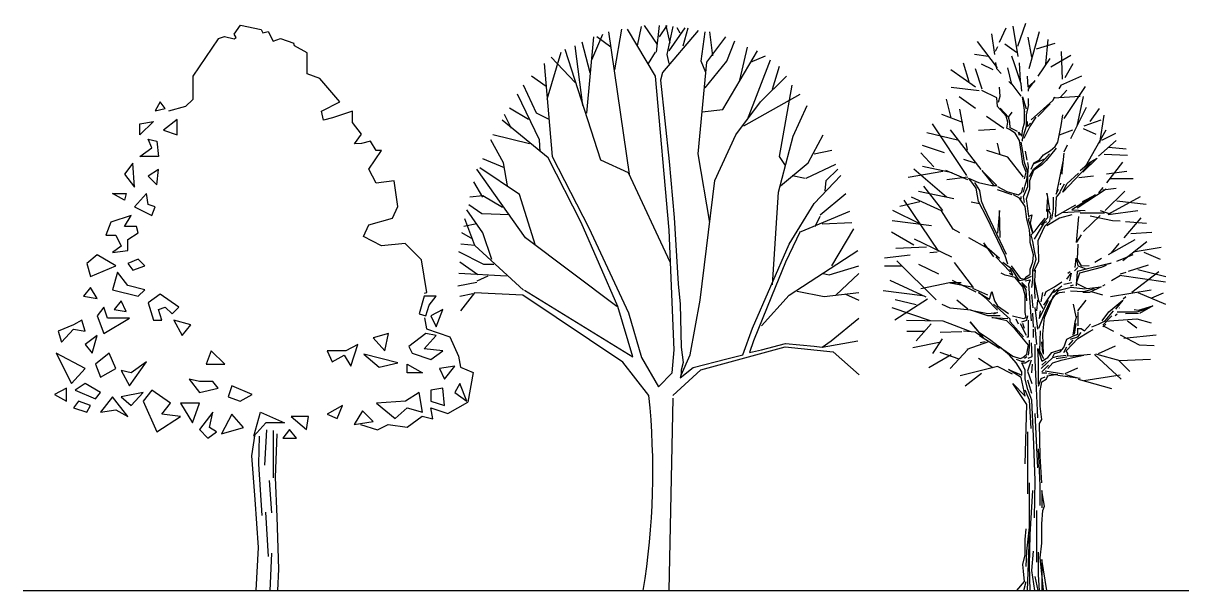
# Model space of a CAD drawing. Header units: millimetres. Extents: x 217.2 to 255.1, y 166.7 to 190.9.
# Drawn here: x 217.19 to 225.4, y 181.57 to 185.59 of the extents above; entities that cross this region are included whole.
import ezdxf

# ---------------------------------------------------------------- set-up
doc = ezdxf.new("R2010")
doc.units = ezdxf.units.MM
doc.layers.add('s', color=145, linetype='Continuous')
doc.layers.add('trees', color=104, linetype='Continuous')

msp = doc.modelspace()

# ---------------------------------------------------------------- linework, layer by layer
at = {"layer": 's', "color": 0}
msp.add_line((217.1888, 181.5708), (255.1288, 181.5708), dxfattribs=at)
at = {"layer": 'trees', "color": 84, "true_color": 0x2aaf18}
for p, q in [((218.6848, 185.5131), (218.728, 185.5764)), ((218.728, 185.5764), (218.8762, 185.5447)), ((218.8762, 185.5447), (218.8865, 185.521)), ((218.8865, 185.521), (218.9235, 185.5316)), ((218.9235, 185.5316), (218.9606, 185.463)), ((221.6683, 185.2136), (221.4715, 185.547)), ((221.5418, 185.4299), (221.5699, 185.5651)), ((221.6824, 185.4389), (221.591, 185.5741)), ((221.6754, 185.3848), (221.6965, 185.5741)), ((221.6965, 185.493), (221.7527, 185.5741)), ((221.9706, 185.538), (221.7175, 185.2406)), ((221.7738, 185.4479), (221.7457, 185.5741)), ((221.7527, 185.3668), (221.7949, 185.5651)), ((221.7667, 185.3938), (221.8792, 185.5561)), ((221.8441, 185.52), (221.823, 185.5561)), ((221.8651, 185.4299), (221.9003, 185.5561)), ((224.1067, 185.4543), (224.1526, 185.5568)), ((224.2377, 185.3543), (224.2038, 185.5691)), ((224.2366, 185.428), (224.2928, 185.5898)), ((224.316, 185.2698), (224.3886, 185.5316)), ((218.6971, 185.4893), (218.6848, 185.5131)), ((218.6848, 185.4788), (218.6971, 185.4893)), ((218.9606, 185.463), (219.012, 185.4814)), ((219.012, 185.4814), (219.1067, 185.4471)), ((221.1482, 185.4569), (221.2044, 185.2406)), ((221.1833, 184.9523), (221.2325, 185.493)), ((221.2185, 185.3308), (221.2958, 185.511)), ((221.352, 185.4209), (221.2536, 185.493)), ((221.9917, 185.3218), (222.0198, 185.529)), ((222.0338, 185.3127), (222.1674, 185.493)), ((222.076, 185.3578), (222.0549, 185.529)), ((222.1744, 185.3218), (222.2307, 185.4659)), ((224.0932, 185.2746), (223.951, 185.4609)), ((224.0731, 185.3691), (224.053, 185.5132)), ((224.3345, 185.3501), (224.3098, 185.49)), ((224.3679, 185.407), (224.5004, 185.4491)), ((224.4335, 185.2993), (224.4509, 185.4739)), ((219.1107, 185.4291), (219.1076, 185.4466)), ((219.2006, 185.3797), (219.1107, 185.4291)), ((219.2006, 185.2314), (219.2006, 185.3797)), ((220.9022, 185.0514), (221.0006, 185.3848)), ((221.2817, 184.6189), (221.0287, 185.4029)), ((221.1552, 185.0064), (221.099, 185.4299)), ((222.2658, 185.1866), (222.322, 185.4209)), ((224.0258, 185.353), (223.9299, 185.3682)), ((224.2268, 185.3823), (224.1439, 185.4404)), ((224.5534, 185.1941), (224.5458, 185.3887)), ((220.8811, 185.3037), (220.9373, 184.6459)), ((222.322, 184.9072), (222.4837, 185.3308)), ((222.3431, 185.3127), (222.4486, 185.3578)), ((222.4978, 185.1235), (222.547, 185.2857)), ((223.8914, 185.1743), (223.851, 185.3073)), ((224.0622, 185.2585), (223.9793, 185.2993)), ((224.4691, 185.2808), (224.6117, 185.3623)), ((224.5722, 185.2041), (224.6276, 185.3054)), ((219.2906, 185.1984), (219.2006, 185.2314)), ((220.8951, 185.1415), (220.7897, 185.2136)), ((222.4134, 185.0334), (222.5962, 185.2136)), ((223.9363, 185.1367), (223.7619, 185.2588)), ((223.9845, 185.1226), (223.9366, 185.2653)), ((224.5412, 185.1508), (224.6898, 185.2176)), ((219.432, 185.0337), (219.2906, 185.1984)), ((223.9619, 185.1099), (223.7639, 185.1347)), ((224.5656, 184.9143), (224.7167, 185.1406)), ((223.9353, 184.9866), (223.8214, 185.0678)), ((219.3035, 184.9678), (219.432, 185.0337)), ((219.3163, 184.9019), (219.3035, 184.9678)), ((219.5219, 184.9678), (219.3806, 184.9184)), ((219.5219, 184.8854), (219.5219, 184.9678)), ((223.8562, 184.817), (223.826, 184.9799)), ((224.7479, 184.8946), (224.8148, 184.9862)), ((219.3806, 184.9184), (219.3163, 184.9019)), ((219.5862, 184.803), (219.5219, 184.8854)), ((223.8747, 184.5118), (223.6312, 184.8758)), ((224.7073, 184.8631), (224.8267, 184.9061)), ((224.8165, 184.74), (224.8481, 184.9377)), ((219.5374, 184.7361), (219.5862, 184.803)), ((223.8089, 184.7618), (223.5903, 184.8138)), ((224.7153, 184.5757), (224.8618, 184.8337)), ((224.8309, 184.7621), (224.9299, 184.8116)), ((219.5862, 184.7371), (219.5374, 184.7361)), ((219.6504, 184.7536), (219.5862, 184.7371)), ((219.689, 184.6877), (219.6504, 184.7536)), ((223.7164, 184.6706), (223.5601, 184.7233)), ((224.8066, 184.6484), (224.9323, 184.759)), ((224.88, 184.7109), (225.0038, 184.6988)), ((219.6376, 184.5559), (219.7276, 184.6877)), ((219.7276, 184.6877), (219.689, 184.6877)), ((224.847, 184.6631), (225.0128, 184.6544)), ((219.689, 184.457), (219.6376, 184.5559)), ((224.8661, 184.459), (224.9797, 184.6051)), ((219.8175, 184.4735), (219.689, 184.457)), ((219.8432, 184.2923), (219.8175, 184.4735)), ((223.7057, 184.5393), (223.4582, 184.4972)), ((224.864, 184.522), (225.0084, 184.5412)), ((224.889, 184.4898), (225.0537, 184.4898)), ((224.8543, 184.2632), (224.9936, 184.4003)), ((223.5411, 184.3239), (223.4, 184.2905)), ((223.6772, 183.9737), (223.4316, 184.3371)), ((224.8753, 184.2371), (225.1061, 184.3619)), ((224.9386, 184.3326), (225.1453, 184.3078)), ((219.8047, 184.2099), (219.8432, 184.2923)), ((223.541, 184.1696), (223.3505, 184.2628)), ((224.8753, 184.2349), (225.0876, 184.2634)), ((219.599, 184.0781), (219.6376, 184.1605)), ((219.6376, 184.1605), (219.8047, 184.2099)), ((224.9895, 184.0699), (225.1095, 184.2102)), ((219.7276, 184.0122), (219.599, 184.0781)), ((224.8779, 183.9516), (225.0673, 184.0581)), ((225.0376, 184.1011), (225.1861, 184.1085)), ((225.1279, 183.9687), (225.2443, 183.9191)), ((223.4161, 183.8696), (223.2923, 183.8696)), ((225.0441, 183.685), (225.2356, 183.8321)), ((225.0871, 183.8449), (225.2851, 183.7954)), ((223.5863, 183.6494), (223.3305, 183.7676)), ((223.5596, 183.6577), (223.2831, 183.6943)), ((225.1861, 183.6456), (225.2691, 183.679)), ((223.6171, 183.4828), (223.345, 183.573)), ((225.0923, 183.5575), (225.1929, 183.5877)), ((223.5733, 183.4067), (223.4495, 183.4067))]:
    msp.add_line(p, q, dxfattribs=at)
at = {"layer": 'trees', "color": 62, "true_color": 0xacc205}
for p, q in [((221.3801, 185.2587), (221.4294, 185.547)), ((222.1463, 184.9793), (222.3923, 185.3938)), ((218.391, 185.2149), (218.391, 185.0502)), ((222.547, 184.6459), (222.6384, 185.1505)), ((218.391, 185.0502), (218.3396, 185.0007)), ((223.7639, 184.9193), (223.7305, 185.0518)), ((218.1596, 185.032), (218.1235, 184.9701)), ((218.1235, 184.9701), (218.1958, 184.9856)), ((218.1958, 184.9856), (218.1596, 185.032)), ((218.3396, 185.0007), (218.2183, 184.9662)), ((220.7686, 184.9072), (220.6351, 184.9883)), ((222.6454, 184.7901), (222.7438, 185.0064)), ((218.2803, 184.9083), (218.1838, 184.8309)), ((218.2803, 184.8), (218.2803, 184.9083)), ((218.1838, 184.8309), (218.2803, 184.8)), ((223.6401, 184.5727), (223.5485, 184.6717)), ((220.7054, 184.3756), (220.4242, 184.5648)), ((222.7368, 184.4927), (222.9476, 184.5918)), ((223.7305, 184.3573), (223.499, 184.5554)), ((222.8352, 184.2314), (223.0179, 184.3846)), ((224.8388, 184.41), (224.9333, 184.421)), ((220.4031, 184.1683), (220.3117, 184.1503)), ((220.3891, 184.0151), (220.3188, 184.2044)), ((223.6246, 184.1557), (223.3455, 184.191)), ((224.9992, 184.1857), (225.1485, 184.1737)), ((220.7335, 183.6997), (220.3891, 184.0151)), ((224.9812, 183.9083), (225.1503, 184.0445)), ((225.0542, 183.9692), (225.2521, 184.0046)), ((220.4101, 183.8079), (220.2836, 183.898)), ((223.4743, 183.9471), (223.2923, 183.9266)), ((223.6582, 183.6301), (223.3785, 183.9063)), ((223.9223, 183.7175), (223.7865, 183.8947)), ((217.665, 183.7946), (217.846, 183.872)), ((220.614, 183.7989), (220.2766, 183.8169)), ((224.7201, 183.8474), (224.6557, 183.8302)), ((220.4031, 183.7538), (220.2696, 183.7268)), ((220.4804, 183.7989), (220.4031, 183.7628)), ((223.55, 183.7115), (223.7512, 183.7527)), ((224.9565, 183.8061), (225.2814, 183.7588)), ((217.665, 183.7173), (217.6167, 183.6554)), ((217.6167, 183.6554), (217.7132, 183.6399)), ((218.2924, 183.5781), (218.1596, 183.6709)), ((220.375, 183.6727), (220.2836, 183.6547)), ((220.3873, 183.6807), (220.2879, 183.5534)), ((220.7279, 183.6625), (220.3873, 183.6807)), ((224.7029, 183.6883), (224.7794, 183.7115)), ((225.0862, 183.6823), (225.2814, 183.5998)), ((217.7615, 183.5781), (217.7132, 183.5162)), ((218.1958, 183.5781), (218.2441, 183.5317)), ((218.2441, 183.5317), (218.2924, 183.5781)), ((223.5965, 183.6346), (223.3636, 183.4872)), ((224.1818, 183.4931), (224.0641, 183.5998)), ((224.9806, 183.629), (224.9273, 183.5635)), ((225.1929, 183.5877), (225.0983, 183.5344)), ((217.7132, 183.5162), (217.7615, 183.3925)), ((222.9125, 183.3393), (223.1093, 183.5015)), ((223.7076, 183.4805), (223.4472, 183.4832)), ((223.8983, 183.4071), (223.7076, 183.4805)), ((224.8525, 183.4787), (225.0782, 183.4953)), ((225.0128, 183.481), (225.0784, 183.4314)), ((217.5443, 183.4543), (217.4357, 183.4079)), ((223.6216, 183.4598), (223.5163, 183.3398)), ((223.8398, 183.4045), (223.6859, 183.3985)), ((223.9927, 183.3633), (223.8981, 183.475)), ((224.708, 183.4106), (224.7502, 183.4579)), ((224.8412, 183.4455), (224.9141, 183.4074)), ((217.7132, 183.377), (217.6288, 183.3151)), ((217.6288, 183.3151), (217.677, 183.2533)), ((217.677, 183.2533), (217.7132, 183.377)), ((222.8492, 183.2942), (223.1023, 183.3393)), ((222.8492, 183.2942), (222.9125, 183.3393)), ((223.6896, 183.3312), (223.4916, 183.2903)), ((223.7006, 183.3533), (223.6315, 183.2495)), ((224.0289, 183.3331), (223.875, 183.2797)), ((224.1054, 183.2858), (223.9635, 183.3743)), ((217.4237, 183.2533), (217.5323, 183.0367)), ((217.6288, 183.145), (217.4237, 183.2533)), ((217.7977, 183.2533), (217.7012, 183.1759)), ((217.846, 183.145), (217.7977, 183.2533)), ((219.9211, 183.2997), (219.9453, 183.2533)), ((220.1624, 183.2687), (220.0297, 183.2842)), ((222.793, 183.3032), (222.8492, 183.2942)), ((222.9275, 183.2623), (223.112, 183.0985)), ((223.7639, 183.2408), (223.6067, 183.1492)), ((223.8217, 183.2093), (223.6859, 183.2566)), ((223.881, 183.2797), (223.7563, 183.1439)), ((224.2241, 183.1851), (224.1768, 183.2385)), ((224.7029, 183.2385), (224.5903, 183.2324)), ((224.7791, 183.2425), (224.9689, 183.0684)), ((224.7871, 183.2484), (224.9585, 183.2008)), ((224.8086, 183.2505), (224.9273, 183.3039)), ((225.0955, 183.3125), (225.201, 183.3063)), ((217.7012, 183.1759), (217.7374, 183.0831)), ((217.9425, 183.0213), (218.0631, 183.1914)), ((218.0631, 183.1914), (217.9545, 183.1141)), ((219.71, 183.1527), (219.8427, 183.1837)), ((219.9091, 183.1759), (220.0176, 183.1141)), ((219.9091, 183.1141), (219.9091, 183.1759)), ((224.0922, 183.1574), (223.8268, 183.091)), ((224.0581, 183.1499), (223.9575, 183.2153)), ((224.5722, 183.1086), (224.6607, 183.1499)), ((224.9537, 183.1981), (225.0301, 183.1229)), ((224.9585, 183.2008), (225.1751, 183.2105)), ((217.5323, 183.0367), (217.6288, 183.145)), ((217.7374, 183.0831), (217.846, 183.145)), ((217.8822, 183.1295), (217.9425, 183.0213)), ((220.0176, 183.1141), (219.9091, 183.1141)), ((223.9793, 183.1084), (223.8629, 183.018)), ((224.1708, 183.1378), (224.2653, 183.0965)), ((224.6639, 183.0691), (224.8991, 183.0026)), ((224.7046, 183.0599), (224.962, 183.0984)), ((217.4961, 183.0058), (217.4116, 182.9594)), ((217.6288, 183.0367), (217.5564, 182.9903)), ((217.5564, 182.9903), (217.7012, 182.9285)), ((217.7374, 182.9749), (217.6288, 183.0367)), ((218.0993, 182.9903), (218.039, 182.913)), ((218.232, 182.8975), (218.0993, 182.9903)), ((220.1624, 183.0058), (220.078, 182.9903)), ((220.078, 182.9903), (220.078, 182.913)), ((220.1745, 182.882), (220.1624, 183.0058)), ((217.4116, 182.9594), (217.4961, 182.913)), ((217.5805, 182.913), (217.5443, 182.8666)), ((217.665, 182.882), (217.5805, 182.913)), ((217.7012, 182.9285), (217.7374, 182.9749)), ((217.8218, 182.9439), (217.7374, 182.8356)), ((217.9304, 182.8047), (217.8218, 182.9439)), ((218.039, 182.9749), (217.8822, 182.9439)), ((217.8822, 182.9439), (217.9545, 182.882)), ((217.9545, 182.882), (218.039, 182.9749)), ((219.897, 182.913), (219.6919, 182.8975)), ((219.9935, 182.9749), (219.897, 182.913)), ((217.5443, 182.8666), (217.6409, 182.8356)), ((217.6409, 182.8356), (217.665, 182.882)), ((217.7374, 182.8356), (217.846, 182.8511)), ((217.846, 182.8511), (217.9304, 182.8047)), ((219.5939, 182.8453), (219.5335, 182.7486)), ((218.1355, 182.6964), (218.3044, 182.8047))]:
    msp.add_line(p, q, dxfattribs=at)
at = {"layer": 'trees', "color": 97, "true_color": 0x25742c}
for p, q in [((218.5709, 185.4785), (218.391, 185.2149)), ((218.6132, 185.494), (218.5709, 185.4785)), ((218.6148, 185.4946), (218.6848, 185.4788)), ((221.6191, 185.3037), (221.6683, 185.3848)), ((221.7667, 185.3037), (221.7527, 185.3668)), ((224.0783, 185.3909), (224.0939, 185.4258)), ((221.099, 185.1686), (220.9303, 185.3488)), ((222.0268, 185.2406), (221.9917, 185.3218)), ((222.0198, 185.1325), (222.1744, 185.3218)), ((224.0872, 185.2676), (224.0813, 185.3102)), ((224.212, 185.3027), (224.1939, 185.356)), ((221.7175, 185.2406), (221.7035, 185.1866)), ((224.1192, 185.2329), (224.0873, 185.2664)), ((224.1939, 185.1547), (224.1647, 185.2725)), ((220.8249, 184.9523), (220.7335, 185.1505)), ((224.1114, 185.0722), (224.1054, 185.1366)), ((224.1879, 185.1608), (224.1716, 185.1779)), ((224.2653, 185.1074), (224.2593, 185.1608)), ((224.3112, 185.1073), (224.311, 185.1236)), ((224.5285, 185.1241), (224.5421, 185.149)), ((222.2939, 184.8622), (222.6946, 185.0875)), ((224.0873, 185.0601), (223.9816, 185.1135)), ((224.0933, 185.0007), (224.0873, 185.0601)), ((224.0993, 185.0299), (224.1114, 185.0722)), ((224.5359, 185.0623), (224.5837, 185.1142)), ((224.656, 184.8594), (224.7005, 185.071)), ((221.9987, 184.9613), (222.1463, 184.9793)), ((222.2377, 184.7991), (222.4134, 185.0334)), ((218.0149, 184.8773), (218.1114, 184.8928)), ((218.1114, 184.8928), (218.0149, 184.8)), ((218.0149, 184.8), (218.0149, 184.8773)), ((220.9092, 184.6369), (220.582, 184.9021)), ((220.6491, 184.8442), (220.5999, 184.9433)), ((220.9162, 184.9072), (220.8249, 184.9523)), ((223.8468, 184.8859), (223.6983, 184.9441)), ((220.7757, 184.736), (220.5156, 184.7991)), ((222.7508, 184.6009), (222.8562, 184.7991)), ((223.9767, 184.5529), (223.7582, 184.8348)), ((224.6984, 184.845), (224.7888, 184.8042)), ((218.0752, 184.7691), (218.1355, 184.7536)), ((218.1355, 184.7536), (218.1476, 184.6453)), ((220.853, 184.682), (220.846, 184.7631)), ((222.5399, 184.3936), (222.6454, 184.7901)), ((223.8795, 184.6914), (223.8698, 184.7435)), ((224.4665, 184.6877), (224.5017, 184.7169)), ((224.5017, 184.7169), (224.5188, 184.7461)), ((224.5639, 184.679), (224.5885, 184.728)), ((218.0149, 184.6453), (218.0993, 184.7072)), ((218.1476, 184.6453), (218.0149, 184.6453)), ((222.5891, 184.5828), (222.547, 184.6459)), ((222.793, 184.6639), (222.9195, 184.691)), ((224.5611, 184.6696), (224.549, 184.5337)), ((224.7975, 184.6344), (224.6969, 184.5337)), ((224.7442, 184.6042), (224.7975, 184.6344)), ((217.9666, 184.5989), (217.9063, 184.5216)), ((217.9787, 184.4288), (217.9666, 184.5989)), ((218.1476, 184.5525), (218.0752, 184.5061)), ((218.1355, 184.4442), (218.1476, 184.5525)), ((222.554, 184.4387), (222.7508, 184.6009)), ((222.8773, 184.4747), (222.9617, 184.5558)), ((223.7716, 184.5288), (223.5608, 184.5737)), ((223.881, 184.4804), (223.7271, 184.5458)), ((223.9339, 184.5975), (223.8537, 184.6244)), ((224.6788, 184.5458), (224.7442, 184.6042)), ((217.9063, 184.5216), (217.9787, 184.4288)), ((222.6384, 184.5108), (222.7297, 184.4927)), ((222.8703, 184.4026), (222.8773, 184.4747)), ((223.881, 184.4985), (223.7331, 184.4804)), ((223.9042, 184.4744), (223.8871, 184.4925)), ((223.8871, 184.4925), (223.9575, 184.4623)), ((224.6685, 184.4959), (224.7719, 184.5097)), ((217.9063, 184.336), (217.8218, 184.3824)), ((217.8218, 184.3824), (217.9183, 184.3824)), ((217.9183, 184.3824), (217.9063, 184.336)), ((218.0631, 184.3824), (217.9787, 184.2896)), ((218.0752, 184.305), (218.0631, 184.3824)), ((223.7817, 184.3466), (223.5319, 184.3979)), ((223.7037, 184.262), (223.5712, 184.4349)), ((224.4484, 184.3566), (224.4424, 184.3858)), ((224.5078, 184.3798), (224.5249, 184.415)), ((224.537, 184.3918), (224.5078, 184.3566)), ((224.537, 184.3979), (224.5661, 184.4512)), ((224.5551, 184.3918), (224.5842, 184.4512)), ((224.8619, 184.415), (224.6557, 184.2791)), ((224.8108, 184.3879), (224.8403, 184.4258)), ((220.4383, 184.2404), (220.3469, 184.3035)), ((220.8178, 184.0151), (220.7054, 184.3756)), ((223.6956, 184.2609), (223.4836, 184.3584)), ((224.6952, 184.3271), (224.7854, 184.3737)), ((217.9787, 184.2896), (218.0993, 184.2277)), ((218.0993, 184.2277), (218.1235, 184.2896)), ((220.4453, 184.1052), (220.3328, 184.2674)), ((220.6351, 184.2314), (220.4383, 184.2404)), ((222.8, 184.1503), (222.8352, 184.2224)), ((223.7773, 184.131), (223.6956, 184.2609)), ((224.6194, 184.268), (224.714, 184.262)), ((224.6513, 184.0361), (224.6684, 184.2215)), ((224.8498, 184.2439), (224.6788, 184.2439)), ((224.7024, 184.1137), (224.819, 184.2284)), ((224.7477, 184.2245), (224.9079, 184.1931)), ((224.8207, 184.262), (224.8971, 184.2379)), ((224.9079, 184.1931), (224.9604, 184.1888)), ((220.375, 184.0602), (220.2977, 184.1052)), ((220.5086, 183.916), (220.4453, 184.1052)), ((223.499, 184.0182), (223.3418, 184.1085)), ((223.7677, 183.9322), (223.5049, 184.0609)), ((223.8246, 184.1048), (223.7773, 184.131)), ((224.654, 184.0388), (224.6877, 184.091)), ((219.8946, 184.0287), (219.7276, 184.0122)), ((220.0103, 183.9133), (219.8946, 184.0287)), ((220.3891, 184.0151), (220.2907, 184.0241)), ((223.5894, 184.0039), (223.3718, 183.9942)), ((224.8988, 183.9637), (224.955, 184.0295)), ((217.7132, 183.9493), (217.6409, 183.8874)), ((217.846, 183.872), (217.7132, 183.9493)), ((220.4523, 183.88), (220.2766, 183.9701)), ((223.6649, 183.9687), (223.6126, 183.9628)), ((224.8971, 183.8896), (224.7201, 183.8474)), ((224.7828, 183.898), (224.8301, 183.9246)), ((224.7915, 183.8655), (224.8971, 183.8896)), ((225.051, 183.948), (224.9364, 183.9027)), ((220.5226, 183.88), (220.4523, 183.88)), ((222.8562, 183.8169), (222.8984, 183.8079)), ((223.676, 183.8133), (223.535, 183.8813)), ((224.8629, 183.8737), (224.8267, 183.8594)), ((224.9632, 183.8145), (225.0026, 183.8272)), ((225.0204, 183.8329), (225.1628, 183.8789)), ((223.7512, 183.7527), (223.8337, 183.7527)), ((224.8388, 183.7296), (224.8546, 183.7394)), ((224.8994, 183.7671), (224.9625, 183.8061)), ((224.7261, 183.7115), (224.8267, 183.7236)), ((224.8267, 183.7236), (224.7442, 183.6823)), ((224.7553, 183.6883), (224.8355, 183.6667)), ((224.8921, 183.6531), (225.1808, 183.7004)), ((224.9816, 183.637), (225.0023, 183.653)), ((223.5163, 183.5961), (223.3666, 183.6295)), ((223.7561, 183.5709), (223.7001, 183.5968)), ((224.88, 183.5464), (224.9806, 183.629)), ((224.9547, 183.5726), (224.957, 183.5723)), ((225.0603, 183.561), (225.0923, 183.5575)), ((225.0812, 183.5464), (225.1516, 183.5696)), ((217.6047, 183.4853), (217.5443, 183.4543)), ((217.6288, 183.4079), (217.6047, 183.4853)), ((218.2562, 183.4853), (218.3165, 183.377)), ((218.3768, 183.4543), (218.2562, 183.4853)), ((224.8086, 183.4579), (224.8559, 183.481)), ((224.8327, 183.481), (224.88, 183.5464)), ((224.8388, 183.4518), (224.9031, 183.5162)), ((224.8559, 183.481), (224.9152, 183.5525)), ((224.9394, 183.5283), (224.926, 183.5165)), ((224.9394, 183.5464), (225.0812, 183.5464)), ((225.0904, 183.534), (224.9987, 183.5306)), ((225.0782, 183.4953), (225.1805, 183.4677)), ((217.4357, 183.4079), (217.4599, 183.3306)), ((217.4599, 183.3306), (217.5443, 183.4234)), ((217.5443, 183.4234), (217.6288, 183.4079)), ((224.8587, 183.4573), (224.8388, 183.4397)), ((224.0048, 183.3331), (223.9696, 183.327)), ((224.0349, 183.3512), (224.1054, 183.2978)), ((224.9607, 183.383), (225.0955, 183.3125)), ((224.9868, 183.3578), (225.2173, 183.3819)), ((218.6181, 183.1759), (218.5216, 183.2687)), ((218.1717, 182.8202), (218.232, 182.8975)), ((218.8232, 182.6655), (218.8715, 182.8356)), ((218.3044, 182.8047), (218.1717, 182.8202)), ((218.9077, 182.7583), (218.8232, 182.6655)), ((218.4371, 182.7119), (218.4975, 182.65)), ((218.4975, 182.65), (218.5578, 182.6964)), ((218.5578, 182.6964), (218.5095, 182.7274)), ((218.594, 182.681), (218.7508, 182.7274)), ((219.0766, 182.7119), (219.0283, 182.65)), ((219.1248, 182.65), (219.0766, 182.7119)), ((219.0283, 182.65), (219.1248, 182.65))]:
    msp.add_line(p, q, dxfattribs=at)
at = {"layer": 'trees', "color": 99, "true_color": 0x1a511e}
for p, q in [((221.4856, 184.5197), (221.338, 185.529)), ((224.2593, 185.1608), (224.212, 185.3027)), ((224.2449, 185.3085), (224.2516, 185.1805)), ((224.3796, 185.2153), (224.4658, 185.3396)), ((224.3085, 185.1359), (224.3036, 185.2152)), ((224.2593, 185.0722), (224.1879, 185.1668)), ((224.3481, 185.1706), (224.3085, 185.1359)), ((224.311, 185.1236), (224.3481, 185.1706)), ((224.3486, 185.1705), (224.3585, 185.1848)), ((220.846, 184.7631), (220.6913, 185.0875)), ((224.3297, 184.9061), (224.4836, 185.042)), ((224.4836, 185.042), (224.4974, 185.0671)), ((224.4897, 185.0601), (224.6788, 185.0722)), ((224.1527, 184.9303), (224.0933, 185.0007)), ((224.1708, 184.9242), (224.1114, 184.9887)), ((224.3778, 184.928), (224.4657, 185.0179)), ((224.6113, 184.7732), (224.7223, 184.9938)), ((224.1361, 184.8435), (224.0149, 184.9299)), ((224.543, 184.8649), (224.5551, 184.9414)), ((224.0774, 184.8362), (223.9575, 184.8296)), ((224.5188, 184.7461), (224.543, 184.8649)), ((224.5309, 184.7994), (224.6268, 184.834)), ((220.5929, 184.6009), (220.5015, 184.7631)), ((220.5999, 184.5648), (220.4453, 184.6279)), ((220.7475, 184.0692), (220.4031, 184.5558)), ((220.621, 184.4387), (220.5929, 184.6009)), ((223.9805, 184.5455), (224.0634, 184.4428)), ((224.0873, 184.4391), (223.9805, 184.5455)), ((224.5551, 184.6102), (224.5078, 184.3798)), ((224.7673, 184.6163), (224.5551, 184.3918)), ((220.4453, 184.3576), (220.382, 184.4657)), ((222.793, 184.3125), (222.9828, 184.5108)), ((223.9404, 184.421), (223.9042, 184.4744)), ((224.549, 184.5337), (224.5472, 184.5207)), ((224.5842, 184.4512), (224.6667, 184.5277)), ((223.9283, 184.4623), (223.9635, 184.4039)), ((223.9514, 184.3677), (223.9404, 184.421)), ((223.9575, 184.4623), (224.052, 184.4391)), ((223.9635, 184.4039), (223.9756, 184.3325)), ((224.052, 184.4391), (224.0873, 184.4391)), ((224.5384, 184.4557), (224.537, 184.4452)), ((220.4453, 184.3666), (220.3539, 184.3576)), ((220.5859, 184.2855), (220.4453, 184.3666)), ((223.9635, 184.3093), (223.905, 184.3213)), ((223.9575, 184.3264), (223.9514, 184.3677)), ((224.0168, 184.2147), (223.9575, 184.3264)), ((223.9756, 184.3325), (223.9927, 184.2912)), ((224.7854, 184.3737), (224.6194, 184.268)), ((224.6255, 184.2912), (224.6479, 184.3028)), ((222.7016, 184.1143), (223.046, 184.2584)), ((223.9927, 184.2912), (224.1527, 183.954)), ((224.6194, 184.2318), (224.5309, 184.2087)), ((224.549, 184.2499), (224.6788, 184.256)), ((222.8492, 184.1683), (223.0601, 184.1773)), ((222.9195, 183.8709), (223.0741, 184.1323)), ((224.0235, 183.9948), (223.8893, 184.069)), ((222.6172, 183.6637), (223.1023, 183.9791)), ((224.0672, 183.934), (223.9954, 184.033)), ((223.9987, 184.0195), (224.1054, 183.9248)), ((220.0489, 183.6827), (220.0103, 183.9133)), ((222.8984, 183.8079), (223.1093, 183.8709)), ((222.9476, 183.6637), (223.1093, 183.8169)), ((223.9223, 183.7175), (223.7563, 183.7477)), ((223.9421, 183.6852), (223.7739, 183.7662)), ((220.0297, 183.6554), (219.9935, 183.5317)), ((220.1142, 183.6554), (220.0297, 183.6554)), ((220.0332, 183.6769), (220.0489, 183.6827)), ((220.0659, 183.5935), (220.1142, 183.6554)), ((222.8633, 183.6547), (223.1093, 183.6817)), ((223.0109, 183.6727), (223.1093, 183.6276)), ((224.0229, 183.6642), (223.9162, 183.7115)), ((220.0418, 183.5162), (220.0659, 183.5935)), ((220.1624, 183.5626), (220.078, 183.5162)), ((220.1142, 183.4389), (220.1624, 183.5626)), ((223.9042, 183.5575), (223.7561, 183.5709)), ((223.881, 183.5635), (223.8036, 183.629)), ((219.9935, 183.5317), (220.0418, 183.5162)), ((220.0312, 183.5027), (220.0463, 183.4253)), ((220.078, 183.5162), (220.1142, 183.4389)), ((224.0229, 183.5162), (223.9042, 183.5575)), ((223.9042, 183.5575), (224.0229, 183.5344)), ((223.8508, 183.4106), (223.9343, 183.4045)), ((223.8981, 183.475), (223.9575, 183.4045)), ((223.9343, 183.4045), (223.9927, 183.3633)), ((220.0297, 183.2842), (220.1142, 183.377)), ((220.1142, 183.377), (220.0418, 183.3925)), ((219.9453, 183.2533), (220.078, 183.2069)), ((220.2831, 183.0367), (220.2469, 182.9749)), ((220.3313, 182.913), (220.2831, 183.0367)), ((220.0176, 182.8356), (219.9935, 182.9749)), ((220.1971, 182.826), (220.3396, 182.9065)), ((220.2469, 182.9749), (220.3313, 182.913)), ((219.8246, 182.7892), (219.9091, 182.8666)), ((219.5788, 182.7486), (219.6994, 182.71)), ((219.7748, 182.7486), (219.9106, 182.7293)), ((220.0161, 182.8066), (220.0915, 182.7873))]:
    msp.add_line(p, q, dxfattribs=at)
at = {"layer": 'trees', "color": 47, "true_color": 0x8d6a35}
for p, q in [((221.9706, 184.6639), (222.0338, 185.3127)), ((224.3126, 185.0128), (224.312, 185.0562)), ((224.1699, 184.9243), (224.1959, 184.9589)), ((224.1647, 184.888), (224.1527, 184.9303)), ((224.1587, 184.8467), (224.1647, 184.888)), ((224.1798, 184.8896), (224.1699, 184.9243)), ((222.0901, 184.4747), (222.2377, 184.7991)), ((224.1768, 184.8357), (224.1587, 184.8467)), ((220.9373, 184.6459), (221.1974, 184.1413)), ((224.4192, 184.6575), (224.4665, 184.6877)), ((221.7667, 184.6099), (221.8019, 184.2134)), ((224.3186, 184.5046), (224.3478, 184.5569)), ((221.7738, 183.898), (221.4786, 184.5288)), ((224.0933, 184.4331), (224.1587, 184.3979)), ((222.6172, 184.0241), (222.793, 184.3125)), ((224.1054, 184.262), (224.0933, 184.102)), ((224.1114, 184.0728), (224.1054, 184.262)), ((224.3005, 184.2026), (224.2885, 184.2912)), ((224.4484, 184.2147), (224.4484, 184.2731)), ((224.4484, 184.2731), (224.4665, 184.2379)), ((224.4665, 184.2318), (224.4605, 184.1845)), ((224.4776, 184.2026), (224.4897, 184.2731)), ((224.5017, 184.2207), (224.6255, 184.2912)), ((221.4012, 183.5826), (221.1412, 184.1773)), ((221.8019, 184.2134), (221.83, 183.7448)), ((224.1466, 183.942), (224.0168, 184.2147)), ((224.3126, 184.1966), (224.3186, 184.2147)), ((224.3237, 184.1734), (224.3418, 184.102)), ((224.3539, 184.0607), (224.4243, 184.1785)), ((224.3951, 184.1674), (224.4303, 184.2087)), ((224.4011, 184.1614), (224.4484, 184.2147)), ((224.4243, 184.1785), (224.4424, 184.1845)), ((224.5309, 184.2087), (224.4424, 184.1553)), ((224.4605, 184.1845), (224.4605, 184.1845)), ((222.6946, 184.1143), (222.5891, 183.898)), ((224.3237, 184.0668), (224.3186, 184.1261)), ((224.3237, 184.0366), (224.3237, 184.0668)), ((224.3297, 184.0899), (224.3599, 184.1201)), ((224.3478, 183.948), (224.3237, 184.0366)), ((224.6607, 184.0255), (224.6557, 183.9188)), ((222.5891, 183.898), (222.4907, 183.6547)), ((224.1647, 183.8836), (224.1466, 183.942)), ((224.3418, 183.9007), (224.3478, 183.948)), ((224.383, 183.9248), (224.383, 183.9007)), ((224.6436, 183.8594), (224.6496, 183.9248)), ((224.6496, 183.9248), (224.6607, 183.8715)), ((224.6557, 183.9188), (224.6848, 183.8715)), ((224.1466, 183.8061), (224.1174, 183.8182)), ((224.3005, 183.795), (224.3237, 183.8121)), ((224.3237, 183.8121), (224.3237, 183.8474)), ((224.3418, 183.7709), (224.3418, 183.8423)), ((224.5842, 183.7769), (224.6134, 183.8182)), ((224.5903, 183.8182), (224.6075, 183.8315)), ((224.6134, 183.8182), (224.6023, 183.7648)), ((224.6376, 183.8363), (224.6607, 183.8594)), ((224.6557, 183.8302), (224.6496, 183.7296)), ((224.6728, 183.8182), (224.6496, 183.7477)), ((224.6607, 183.8715), (224.714, 183.8534)), ((224.8267, 183.8594), (224.6728, 183.8182)), ((224.6848, 183.8715), (224.7419, 183.8744)), ((221.83, 183.7448), (221.8441, 183.6006)), ((224.2714, 183.7236), (224.218, 183.789)), ((224.2824, 183.7709), (224.2472, 183.7648)), ((224.2533, 183.7829), (224.2824, 183.7769)), ((224.2945, 183.7004), (224.2653, 183.7527)), ((224.2653, 183.7527), (224.3005, 183.7175)), ((224.2824, 183.7769), (224.3005, 183.795)), ((224.3297, 183.795), (224.2824, 183.7709)), ((224.3237, 183.7709), (224.3126, 183.7417)), ((224.3357, 183.7175), (224.3418, 183.7709)), ((224.3599, 183.641), (224.3539, 183.7648)), ((224.4897, 183.6823), (224.549, 183.7296)), ((224.4957, 183.7236), (224.549, 183.7588)), ((224.5611, 183.7417), (224.6194, 183.7527)), ((224.6084, 183.7296), (224.6315, 183.7356)), ((224.6496, 183.7477), (224.7261, 183.7115)), ((220.742, 183.6989), (221.5084, 183.2259)), ((222.4907, 183.6547), (222.3642, 183.3393)), ((222.4204, 183.4474), (222.6172, 183.6637)), ((222.6735, 183.6907), (222.8633, 183.6547)), ((224.0108, 183.641), (223.9575, 183.6823)), ((223.9575, 183.6823), (224.0349, 183.635)), ((224.0349, 183.635), (224.052, 183.6883)), ((224.052, 183.6883), (224.0702, 183.6229)), ((224.2885, 183.6642), (224.2714, 183.7236)), ((224.2885, 183.6229), (224.2885, 183.6642)), ((224.3005, 183.6229), (224.2945, 183.7004)), ((224.3439, 183.5728), (224.3347, 183.668)), ((224.4011, 183.6169), (224.4132, 183.6823)), ((224.4364, 183.6883), (224.4957, 183.7236)), ((224.5188, 183.6944), (224.4605, 183.6108)), ((224.4605, 183.5877), (224.4897, 183.6581)), ((224.4897, 183.6581), (224.5309, 183.6823)), ((224.6134, 183.7175), (224.5188, 183.6944)), ((224.5309, 183.6823), (224.5681, 183.6881)), ((224.6084, 183.6944), (224.7029, 183.6883)), ((224.714, 183.7054), (224.6134, 183.7175)), ((224.7442, 183.6823), (224.6968, 183.6823)), ((221.9144, 183.2402), (221.9847, 183.6276)), ((224.0933, 183.5575), (224.0108, 183.641)), ((224.0702, 183.6229), (224.0933, 183.5877)), ((224.0933, 183.5877), (224.1708, 183.5344)), ((224.2885, 183.5404), (224.2885, 183.6229)), ((224.3781, 183.4229), (224.36, 183.5759)), ((224.372, 183.5525), (224.377, 183.629)), ((224.383, 183.6229), (224.4132, 183.5696)), ((224.3884, 183.4971), (224.4545, 183.629)), ((224.4243, 183.5052), (224.4605, 183.5877)), ((224.4605, 183.6108), (224.4303, 183.5464)), ((224.6496, 183.5102), (224.6315, 183.5998)), ((224.6607, 183.5525), (224.7201, 183.629)), ((224.0229, 183.5344), (224.0933, 183.5404)), ((224.1114, 183.5162), (224.0229, 183.5162)), ((224.1587, 183.481), (224.052, 183.5052)), ((224.052, 183.5052), (224.1647, 183.4991)), ((224.0933, 183.5404), (224.0641, 183.5283)), ((224.218, 183.4216), (224.1587, 183.481)), ((224.1818, 183.475), (224.1818, 183.4931)), ((224.1985, 183.5179), (224.2764, 183.4991)), ((224.2412, 183.4579), (224.2241, 183.4931)), ((224.2653, 183.475), (224.3005, 183.487)), ((224.2764, 183.4991), (224.2945, 183.5052)), ((224.2945, 183.5052), (224.2885, 183.5404)), ((224.3005, 183.487), (224.3066, 183.5162)), ((224.3126, 183.3683), (224.3126, 183.487)), ((224.3479, 183.4358), (224.3419, 183.5364)), ((224.3951, 183.5525), (224.3884, 183.4971)), ((224.4132, 183.3864), (224.4243, 183.5052)), ((224.6436, 183.475), (224.6536, 183.5169)), ((224.6607, 183.5464), (224.6607, 183.4458)), ((222.2869, 183.2402), (222.3572, 183.4294)), ((223.9575, 183.4045), (224.0349, 183.3512)), ((224.3126, 183.3099), (224.218, 183.4216)), ((224.2824, 183.4277), (224.2714, 183.4629)), ((224.3477, 183.3629), (224.3477, 183.4222)), ((224.3951, 183.4106), (224.3891, 183.2687)), ((224.6279, 183.3807), (224.6436, 183.475)), ((224.6376, 183.3864), (224.6496, 183.4629)), ((224.6557, 183.4277), (224.6848, 183.4277)), ((224.6607, 183.3864), (224.6607, 183.4216)), ((224.6607, 183.3572), (224.7382, 183.4045)), ((224.6848, 183.4277), (224.708, 183.4106)), ((224.7382, 183.4045), (224.7704, 183.4197)), ((224.7613, 183.4397), (224.8086, 183.4579)), ((222.3642, 183.3393), (222.3361, 183.2582)), ((222.5891, 183.3213), (222.793, 183.3032)), ((224.3005, 183.3683), (224.3126, 183.3683)), ((224.3186, 183.2918), (224.3186, 183.3451)), ((224.3599, 183.2032), (224.3599, 183.316)), ((224.4192, 183.2445), (224.4132, 183.3864)), ((224.5611, 183.2918), (224.5842, 183.3512)), ((224.5782, 183.2687), (224.6607, 183.3572)), ((224.5842, 183.3512), (224.6315, 183.3743)), ((224.6084, 183.3512), (224.6607, 183.3683)), ((224.6315, 183.3743), (224.6607, 183.3864)), ((221.9909, 183.1349), (222.5869, 183.2987)), ((222.1744, 183.2131), (222.2869, 183.2402)), ((222.3361, 183.2582), (222.4204, 183.2762)), ((222.5869, 183.2987), (222.9275, 183.2623)), ((224.1768, 183.2385), (224.1054, 183.2978)), ((224.1054, 183.2978), (224.1999, 183.2324)), ((224.2714, 183.2213), (224.3005, 183.2445)), ((224.3005, 183.2445), (224.3066, 183.2858)), ((224.3066, 183.2858), (224.3126, 183.3099)), ((224.3126, 183.2385), (224.3186, 183.2918)), ((224.383, 183.2032), (224.377, 183.2858)), ((224.377, 183.2858), (224.4072, 183.1972)), ((224.3891, 183.2687), (224.4192, 183.2153)), ((224.4484, 183.2213), (224.4776, 183.2566)), ((224.4776, 183.2566), (224.543, 183.2797)), ((224.4836, 183.2264), (224.4957, 183.2505)), ((224.4836, 183.2213), (224.5188, 183.2324)), ((224.4957, 183.2505), (224.537, 183.2626)), ((224.5903, 183.2505), (224.5782, 183.2687)), ((224.5903, 183.2324), (224.5903, 183.2505)), ((224.6084, 183.2324), (224.7502, 183.2445)), ((224.6255, 183.2213), (224.7029, 183.2385)), ((224.1988, 183.1041), (224.0922, 183.1574)), ((224.2241, 183.2093), (224.2593, 183.1972)), ((224.2653, 183.1207), (224.2241, 183.1851)), ((224.2533, 183.2153), (224.2714, 183.2213)), ((224.2593, 183.1972), (224.2824, 183.1972)), ((224.2885, 183.1318), (224.2653, 183.1851)), ((224.2653, 183.1851), (224.2885, 183.1851)), ((224.3004, 183.2265), (224.2823, 183.2154)), ((224.2885, 183.1851), (224.3186, 183.2032)), ((224.3297, 183.2032), (224.3044, 183.1252)), ((224.3357, 183.2264), (224.3066, 183.2153)), ((224.3364, 183.1127), (224.3412, 183.1747)), ((224.383, 183.1318), (224.383, 183.2032)), ((224.4011, 183.1439), (224.4836, 183.2213)), ((224.4072, 183.1972), (224.4484, 183.2213)), ((224.4072, 183.1207), (224.4545, 183.168)), ((224.4484, 183.1439), (224.4836, 183.1851)), ((224.4836, 183.1851), (224.543, 183.2032)), ((224.5078, 183.2153), (224.5842, 183.2264)), ((224.543, 183.2032), (224.6255, 183.2213)), ((224.2593, 183.0794), (224.1708, 183.1378)), ((224.2885, 182.9486), (224.2593, 183.0794)), ((224.2653, 183.0965), (224.2653, 183.1207)), ((224.2885, 183.0674), (224.2885, 183.1318)), ((224.383, 183.0321), (224.383, 183.1318)), ((224.383, 183.0201), (224.4011, 183.0734)), ((224.4011, 183.0734), (224.4303, 183.0845)), ((224.4424, 183.1112), (224.4072, 183.1112)), ((224.4303, 183.1267), (224.5598, 183.1059)), ((224.4364, 183.0674), (224.4484, 183.0905)), ((224.5188, 183.1026), (224.4424, 183.0905)), ((224.4546, 183.1084), (224.5189, 183.0997)), ((224.6774, 183.0737), (224.5189, 183.0935)), ((224.5746, 183.1022), (224.6502, 183.0799)), ((224.3005, 182.8902), (224.1999, 183.0372)), ((224.1999, 183.0372), (224.2885, 182.9486)), ((224.3186, 182.9194), (224.2885, 182.9899)), ((224.3357, 182.9667), (224.3066, 183.0613)), ((224.3951, 182.9848), (224.4072, 183.0492)), ((224.4072, 183.0492), (224.4364, 183.0674)), ((221.7922, 182.9348), (221.7642, 181.5708)), ((224.3297, 182.7181), (224.3186, 182.9194)), ((224.2885, 182.4695), (224.3005, 182.8902)), ((224.3891, 182.7534), (224.4072, 182.7835)), ((224.3951, 182.5229), (224.3891, 182.7534)), ((218.8081, 182.5263), (218.8323, 182.681)), ((218.9591, 182.7042), (218.9591, 182.3696)), ((218.9861, 182.681), (218.974, 182.3716)), ((224.3599, 182.3518), (224.3478, 182.6648)), ((224.3951, 182.3166), (224.383, 182.5762)), ((218.8323, 182.217), (218.8081, 182.5263)), ((224.4072, 182.3337), (224.3951, 182.5229)), ((218.8569, 182.4666), (218.8796, 182.1029)), ((218.974, 182.3716), (218.9861, 182.0932)), ((224.3539, 182.0861), (224.3599, 182.3518)), ((224.372, 181.8727), (224.372, 182.1384)), ((218.8399, 181.5708), (218.8564, 181.8767)), ((218.9982, 181.722), (218.9916, 181.5708))]:
    msp.add_line(p, q, dxfattribs=at)
at = {"layer": 'trees', "color": 49, "true_color": 0x594322}
for p, q in [((221.7667, 184.1233), (221.6683, 185.2136)), ((221.7035, 185.1866), (221.7667, 184.6099)), ((224.2689, 185.0691), (224.2961, 184.9824)), ((224.2862, 184.9602), (224.2689, 185.0691)), ((224.2824, 184.883), (224.2824, 184.9655)), ((224.3126, 185.0128), (224.2945, 184.9414)), ((224.1823, 184.8488), (224.1798, 184.8896)), ((224.2714, 184.8407), (224.2824, 184.883)), ((224.2945, 184.9414), (224.2945, 184.8588)), ((224.3048, 184.8587), (224.3048, 184.8933)), ((224.3265, 184.8821), (224.3048, 184.8587)), ((224.3209, 184.8562), (224.3655, 184.9243)), ((224.218, 184.8115), (224.1768, 184.8357)), ((224.233, 184.8215), (224.1823, 184.8488)), ((224.2472, 184.7582), (224.218, 184.8115)), ((224.2474, 184.7932), (224.2412, 184.8176)), ((224.2412, 184.8176), (224.2653, 184.7884)), ((224.2945, 184.8588), (224.2653, 184.7582)), ((224.2653, 184.7884), (224.2714, 184.8407)), ((224.2801, 184.7745), (224.3209, 184.8562)), ((224.1114, 184.6575), (224.0933, 184.7411)), ((224.2593, 184.6817), (224.2472, 184.7582)), ((224.2714, 184.6817), (224.2593, 184.7461)), ((224.2653, 184.7582), (224.2714, 184.7582)), ((221.1412, 184.1773), (220.9092, 184.6369)), ((222.0549, 184.1773), (221.9706, 184.6639)), ((224.1647, 184.6404), (224.0168, 184.6877)), ((224.2764, 184.4985), (224.1647, 184.6404)), ((224.2714, 184.5931), (224.2593, 184.6817)), ((224.2824, 184.6042), (224.2714, 184.6817)), ((224.3023, 184.6198), (224.2905, 184.6829)), ((224.3478, 184.5931), (224.4364, 184.6344)), ((224.3891, 184.6223), (224.4192, 184.6575)), ((224.4072, 184.6042), (224.4605, 184.6636)), ((224.5078, 184.7048), (224.4364, 184.6163)), ((221.4786, 184.5288), (221.2817, 184.6189)), ((224.2945, 184.5337), (224.2714, 184.5931)), ((224.3066, 184.5337), (224.2824, 184.6042)), ((224.3126, 184.575), (224.3066, 184.6042)), ((224.3066, 184.5156), (224.3126, 184.575)), ((224.3478, 184.5458), (224.3186, 184.4744)), ((224.3297, 184.5569), (224.3478, 184.5931)), ((224.3478, 184.5992), (224.3891, 184.6223)), ((224.3478, 184.5569), (224.4072, 184.6042)), ((224.4072, 184.5871), (224.3478, 184.5458)), ((224.4364, 184.6163), (224.4072, 184.5871)), ((221.9847, 183.6276), (222.0901, 184.4747)), ((224.2824, 184.4864), (224.2945, 184.5337)), ((224.2885, 184.4391), (224.3005, 184.4804)), ((224.3005, 184.4804), (224.3066, 184.5337)), ((224.3066, 184.4331), (224.3066, 184.5156)), ((224.3186, 184.4744), (224.3186, 184.415)), ((222.4978, 183.7358), (222.5399, 184.3936)), ((224.1959, 184.3747), (224.0931, 184.4106)), ((224.1587, 184.3979), (224.2412, 184.3737)), ((224.2412, 184.3737), (224.2653, 184.3918)), ((224.2653, 184.3918), (224.2714, 184.4271)), ((224.2764, 184.3918), (224.2885, 184.4391)), ((224.2764, 184.3627), (224.3066, 184.4331)), ((224.3186, 184.415), (224.2945, 184.3445)), ((224.4424, 184.3858), (224.4605, 184.268)), ((224.2472, 184.3506), (224.206, 184.3737)), ((224.2885, 184.2912), (224.2472, 184.3506)), ((224.2593, 184.3445), (224.2593, 184.3627)), ((224.2824, 184.3204), (224.2764, 184.3627)), ((224.2945, 184.3445), (224.3005, 184.3153)), ((224.3005, 184.3153), (224.3126, 184.2207)), ((224.4424, 184.256), (224.4484, 184.3566)), ((224.4897, 184.2731), (224.4897, 184.3566)), ((224.5078, 184.3566), (224.5017, 184.2207)), ((224.3126, 184.2207), (224.3357, 184.2318)), ((224.3357, 184.2318), (224.3237, 184.1734)), ((221.1974, 184.1413), (221.4786, 183.5375)), ((224.3186, 184.1261), (224.3005, 184.2026)), ((224.3418, 184.102), (224.3126, 184.1966)), ((224.3599, 184.1201), (224.3951, 184.1674)), ((224.4243, 184.1493), (224.377, 184.0486)), ((224.4605, 184.1845), (224.4243, 184.1493)), ((221.3942, 183.5826), (220.7475, 184.0692)), ((221.8019, 183.2762), (221.7667, 184.1233)), ((224.3418, 184.0426), (224.3297, 184.0899)), ((222.3572, 183.4294), (222.6172, 184.0241)), ((224.3539, 183.9782), (224.3418, 184.0426)), ((224.3659, 183.9188), (224.3539, 183.9782)), ((224.377, 184.0486), (224.383, 183.9248)), ((224.181, 183.8288), (224.0808, 183.934)), ((224.1939, 183.8474), (224.1295, 183.8947)), ((224.3237, 183.8474), (224.3418, 183.9007)), ((224.3418, 183.8423), (224.3659, 183.9188)), ((224.383, 183.9007), (224.3478, 183.8302)), ((224.1768, 183.8182), (224.1999, 183.8061)), ((224.1999, 183.8061), (224.1818, 183.8474)), ((224.1879, 183.8715), (224.2533, 183.7829)), ((224.2472, 183.7648), (224.1939, 183.8474)), ((224.3556, 183.7657), (224.3605, 183.8412)), ((224.218, 183.789), (224.1466, 183.8061)), ((224.2885, 183.7648), (224.3237, 183.7709)), ((224.3126, 183.7417), (224.3297, 183.481)), ((224.3539, 183.7648), (224.383, 183.6229)), ((221.4374, 183.1895), (220.7279, 183.6625)), ((224.4957, 183.7054), (224.4192, 183.5937)), ((224.4243, 183.6581), (224.4364, 183.6883)), ((221.5084, 183.2259), (221.4012, 183.5826)), ((221.8441, 183.6006), (221.8511, 183.2942)), ((221.4786, 183.5375), (221.5699, 183.2221)), ((224.4303, 183.5464), (224.383, 183.4277)), ((224.2764, 183.3683), (224.1818, 183.475)), ((224.2533, 183.4629), (224.2945, 183.3804)), ((224.6607, 183.3683), (224.6848, 183.3985)), ((222.4204, 183.2762), (222.5891, 183.3213)), ((224.6255, 183.3451), (224.5963, 183.3099)), ((221.7878, 183.114), (221.8019, 183.2762)), ((221.8511, 183.2942), (221.8651, 183.1861)), ((221.8511, 183.096), (221.9144, 183.2402)), ((224.5188, 183.2324), (224.5782, 183.2385)), ((224.537, 183.2626), (224.5611, 183.2918)), ((224.5611, 183.2566), (224.5842, 183.2978)), ((221.6219, 182.953), (221.4374, 183.1895)), ((221.5699, 183.2221), (221.6894, 183.0149)), ((221.8441, 183.078), (221.9354, 183.1501)), ((221.8651, 183.1861), (221.8511, 183.132)), ((221.9354, 183.1501), (222.1744, 183.2131)), ((224.3659, 183.0553), (224.3599, 183.2032)), ((224.4072, 183.168), (224.4364, 183.1972)), ((221.6894, 183.0149), (221.7878, 183.114)), ((221.7922, 182.953), (221.9909, 183.1349)), ((221.8511, 183.105), (221.8441, 183.078)), ((221.8511, 183.132), (221.8511, 183.105)), ((224.3357, 182.9194), (224.3066, 182.9959)), ((224.377, 182.7956), (224.3659, 183.0553)), ((224.3478, 182.6648), (224.3357, 182.9194)), ((218.9001, 182.4586), (218.9152, 182.71)), ((218.9326, 182.3502), (218.9477, 182.1223)), ((218.9061, 182.1272), (218.925, 181.812))]:
    msp.add_line(p, q, dxfattribs=at)
at = {"layer": 'trees', "color": 55, "true_color": 0x97922b}
for p, q in [((218.0993, 184.7072), (218.0752, 184.7691)), ((218.0752, 184.5061), (218.1355, 184.4442)), ((218.1235, 184.2896), (218.0752, 184.305)), ((217.9545, 184.2277), (217.8098, 184.1813)), ((217.9063, 184.1504), (217.9545, 184.2277)), ((217.8098, 184.1813), (217.7736, 184.0885)), ((217.9907, 184.1504), (217.9063, 184.1504)), ((218.0028, 184.104), (217.9907, 184.1504)), ((217.7736, 184.0885), (217.846, 184.0885)), ((217.846, 184.0885), (217.8822, 184.0112)), ((217.9304, 184.0576), (218.0028, 184.104)), ((217.9304, 183.9802), (217.9304, 184.0576)), ((217.8822, 184.0112), (217.8218, 183.9648)), ((217.8218, 183.9648), (217.9304, 183.9802)), ((218.0028, 183.9184), (217.9304, 183.8874)), ((218.0511, 183.872), (218.0028, 183.9184)), ((217.6409, 183.8874), (217.665, 183.7946)), ((217.858, 183.8256), (217.8218, 183.7018)), ((217.9304, 183.7328), (217.858, 183.8256)), ((217.9304, 183.8874), (217.9666, 183.841)), ((217.9666, 183.841), (218.0511, 183.872)), ((218.0511, 183.7018), (217.9304, 183.7328)), ((217.7132, 183.6399), (217.665, 183.7173)), ((217.8218, 183.7018), (218.0028, 183.6554)), ((218.0028, 183.6554), (218.0511, 183.7018)), ((218.1596, 183.6709), (218.0752, 183.609)), ((217.7856, 183.5007), (217.7615, 183.5781)), ((217.8822, 183.6245), (217.8339, 183.5626)), ((217.8339, 183.5626), (217.9183, 183.5471)), ((217.9183, 183.5471), (217.8822, 183.6245)), ((218.0752, 183.609), (218.1114, 183.4853)), ((218.1476, 183.5626), (218.1958, 183.5781)), ((218.1717, 183.4853), (218.1476, 183.5626)), ((217.7615, 183.3925), (217.9425, 183.5007)), ((217.9425, 183.5007), (217.7856, 183.5007)), ((218.1114, 183.4853), (218.1717, 183.4853)), ((218.3165, 183.377), (218.3768, 183.4543)), ((220.0463, 183.4253), (220.2122, 183.3673)), ((219.5592, 183.3151), (219.4747, 183.2687)), ((219.5109, 183.1605), (219.5592, 183.3151)), ((219.7763, 183.3925), (219.6678, 183.3615)), ((219.6678, 183.3615), (219.7522, 183.2687)), ((219.7522, 183.2687), (219.7763, 183.3925)), ((220.0418, 183.3925), (219.9211, 183.2997)), ((220.2122, 183.3673), (220.2725, 183.232)), ((218.5216, 183.2687), (218.4854, 183.1759)), ((219.342, 183.2687), (219.3782, 183.1914)), ((219.4747, 183.2687), (219.342, 183.2687)), ((219.3782, 183.1914), (219.4627, 183.2378)), ((219.4627, 183.2378), (219.5109, 183.1605)), ((219.6014, 183.2455), (219.71, 183.1527)), ((219.8427, 183.1837), (219.6014, 183.2455)), ((220.078, 183.2069), (220.1624, 183.2687)), ((220.2725, 183.232), (220.2876, 183.1547)), ((218.4854, 183.1759), (218.6181, 183.1759)), ((220.2469, 183.1605), (220.1383, 183.145)), ((220.1745, 183.0677), (220.2469, 183.1605)), ((220.2876, 183.1547), (220.3781, 183.116)), ((217.9545, 183.1141), (217.8822, 183.1295)), ((220.1383, 183.145), (220.1745, 183.0677)), ((220.3781, 183.116), (220.3399, 182.9066)), ((217.4961, 182.913), (217.4961, 183.0058)), ((218.3647, 183.0677), (218.4371, 182.9749)), ((218.4371, 183.0522), (218.3647, 183.0677)), ((218.5337, 183.0522), (218.4371, 183.0522)), ((218.4371, 182.9749), (218.5699, 183.0058)), ((218.5699, 183.0058), (218.5337, 183.0522)), ((218.6664, 183.0213), (218.6422, 182.9439)), ((218.8112, 182.9594), (218.6664, 183.0213)), ((218.039, 182.913), (218.1355, 182.6964)), ((218.6422, 182.9439), (218.7267, 182.913)), ((218.7267, 182.913), (218.8112, 182.9594)), ((220.078, 182.913), (220.1745, 182.882)), ((218.3044, 182.8975), (218.3889, 182.7583)), ((218.4371, 182.8975), (218.3044, 182.8975)), ((218.3889, 182.7583), (218.4371, 182.8975)), ((218.5337, 182.8356), (218.4371, 182.7119)), ((218.5095, 182.7274), (218.5337, 182.8356)), ((218.8715, 182.8356), (219.0404, 182.7583)), ((219.4506, 182.882), (219.342, 182.8202)), ((219.4144, 182.7892), (219.4506, 182.882)), ((219.6693, 182.768), (219.5939, 182.8453)), ((219.6919, 182.8975), (219.8246, 182.7892)), ((219.9091, 182.8666), (220.0176, 182.8356)), ((220.0915, 182.7873), (220.0765, 182.8646)), ((220.0765, 182.8646), (220.1971, 182.826)), ((218.6664, 182.8202), (218.594, 182.681)), ((218.7508, 182.7274), (218.6664, 182.8202)), ((219.0404, 182.7583), (218.9077, 182.7583)), ((219.0886, 182.8047), (219.1972, 182.7119)), ((219.2093, 182.8047), (219.0886, 182.8047)), ((219.1972, 182.7119), (219.2093, 182.8047)), ((219.342, 182.8202), (219.4144, 182.7892)), ((219.5335, 182.7486), (219.6693, 182.768)), ((219.6994, 182.71), (219.7748, 182.7486)), ((219.9106, 182.7293), (220.0161, 182.8066))]:
    msp.add_line(p, q, dxfattribs=at)
at = {"layer": 'trees', "color": 45, "true_color": 0xba8d4a}
for p, q in [((224.3707, 183.3141), (224.3597, 183.4389)), ((224.3297, 183.327), (224.3357, 183.2264)), ((224.4132, 183.2566), (224.4072, 183.3331)), ((224.1999, 183.2324), (224.2533, 183.2153)), ((224.3044, 183.1252), (224.3357, 183.0372)), ((224.3066, 182.9959), (224.2885, 183.0674)), ((224.3951, 182.8782), (224.3951, 182.9848)), ((224.377, 182.4403), (224.3599, 182.8248)), ((224.4072, 182.7835), (224.3951, 182.8782)), ((218.8607, 182.6654), (218.8569, 182.4666)), ((224.3066, 182.2572), (224.3066, 182.695)), ((224.3186, 182.0207), (224.3186, 182.3337)), ((224.3237, 181.9673), (224.3418, 182.2803)), ((224.3951, 182.1746), (224.3951, 182.3166)), ((224.4192, 182.2099), (224.4072, 182.2803)), ((224.4072, 182.2803), (224.4072, 182.1565)), ((218.8564, 181.8767), (218.8323, 182.217)), ((224.4132, 182.1384), (224.4243, 182.1686)), ((224.4243, 182.1686), (224.4192, 182.2099)), ((218.9861, 182.0932), (218.9982, 181.722)), ((224.4072, 182.0438), (224.4132, 182.1384)), ((224.2885, 181.9321), (224.2945, 182.0086)), ((224.3005, 181.8496), (224.3186, 182.0207)), ((224.4072, 181.9079), (224.4072, 182.0438)), ((224.2885, 181.8254), (224.2885, 181.9321)), ((224.3058, 181.5708), (224.3186, 181.9613)), ((224.3186, 181.7489), (224.3237, 181.9673)), ((224.2945, 181.7429), (224.3005, 181.8496)), ((224.3357, 181.7127), (224.3478, 181.8496)), ((224.372, 181.7721), (224.372, 181.8727)), ((224.383, 181.6835), (224.383, 181.8435)), ((224.3951, 181.8023), (224.4072, 181.9079)), ((218.9477, 181.8362), (218.9364, 181.5696)), ((224.2714, 181.755), (224.2885, 181.8254)), ((224.2764, 181.7077), (224.2714, 181.755)), ((224.4072, 181.6895), (224.3951, 181.8023)), ((224.4424, 181.5708), (224.4072, 181.7902)), ((224.4072, 181.7902), (224.4072, 181.5708)), ((224.2824, 181.6362), (224.2764, 181.7077)), ((224.3239, 181.5708), (224.3186, 181.7489)), ((224.3555, 181.5708), (224.3357, 181.7127)), ((224.3894, 181.5708), (224.383, 181.6835)), ((224.4192, 181.5768), (224.4072, 181.6895)), ((224.2282, 181.5708), (224.2824, 181.6362)), ((224.2778, 181.5708), (224.2945, 181.6362)), ((224.3793, 181.5708), (224.3599, 181.6714))]:
    msp.add_line(p, q, dxfattribs=at)
at = {"layer": 'trees', "color": 47, "true_color": 0x8d6a35}
msp.add_arc((216.4331, 182.4096), 5.2172, 350.74782, 5.97854, dxfattribs=at)

doc.saveas('drawing.dxf')
